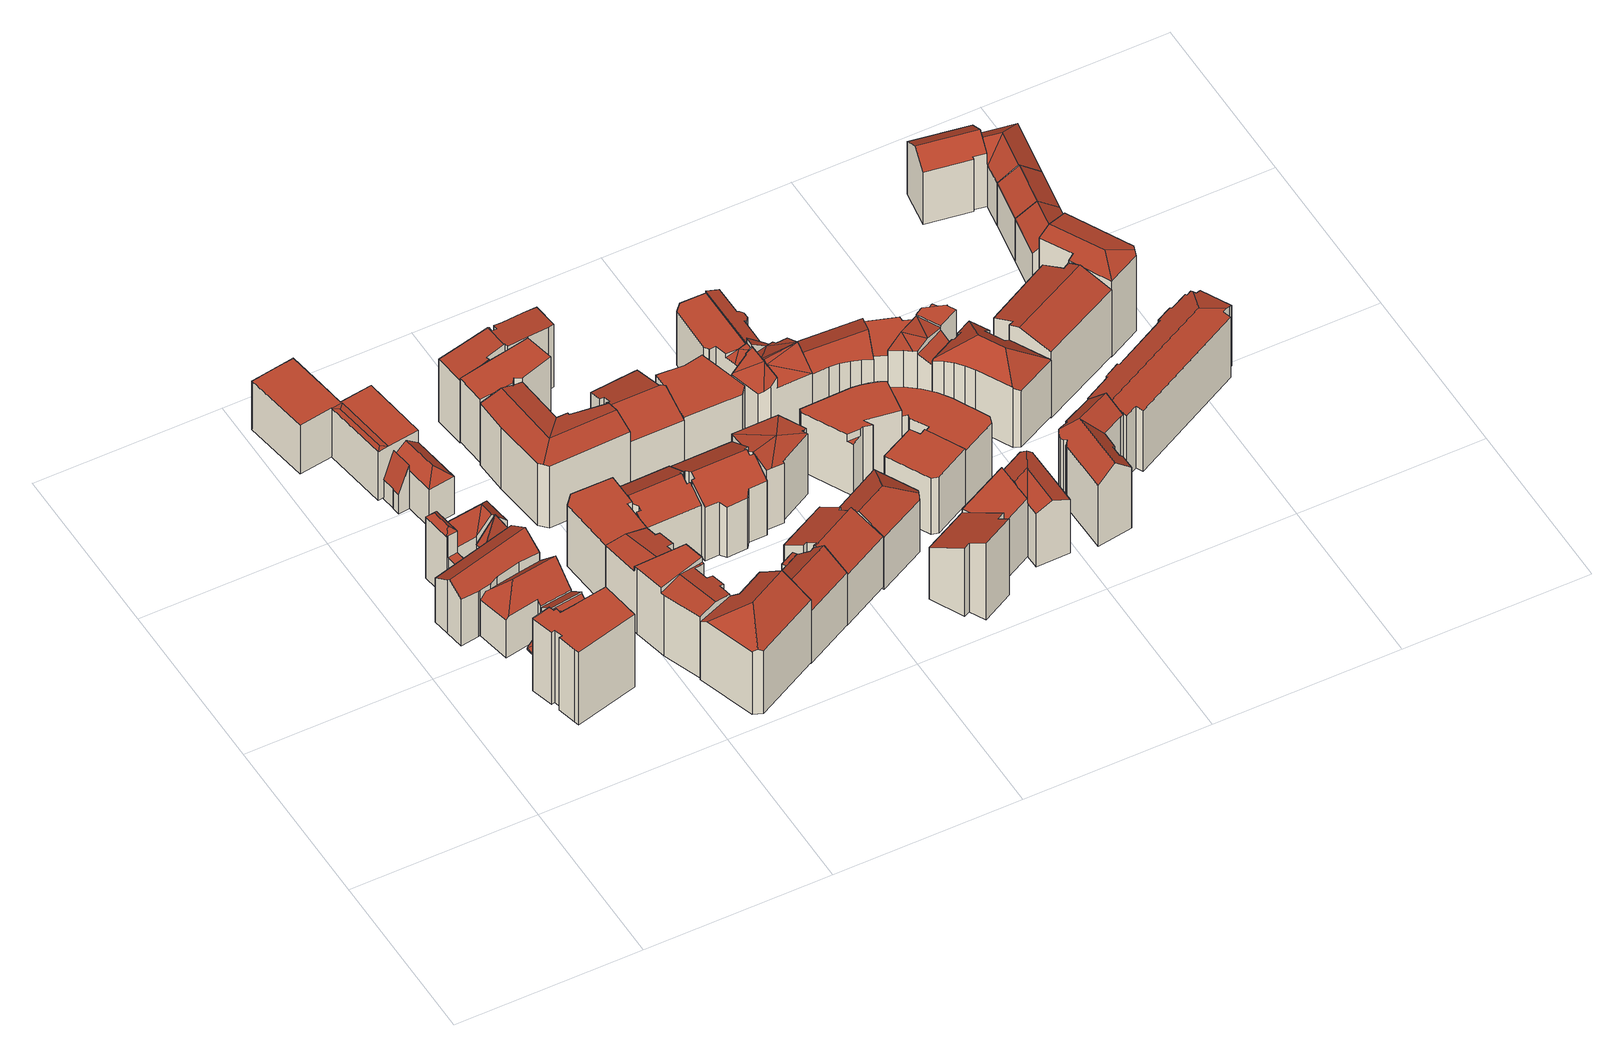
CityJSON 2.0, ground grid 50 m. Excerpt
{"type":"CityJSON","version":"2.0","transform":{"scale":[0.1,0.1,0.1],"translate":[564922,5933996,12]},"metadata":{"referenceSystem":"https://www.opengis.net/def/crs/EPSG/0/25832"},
"CityObjects":{
"building1":{"type":"Building","attributes":{"Gemeindeschluessel":"02000000","Geometrietyp2DReferenz":"3000","function":"31001_1010","roofType":"1000","measuredHeight":23.84,"storeysAboveGround":5},"geometry":[{"type":"MultiSurface","lod":"2","boundaries":[[[0,1,2,3]],[[4,5,6,7]],[[7,6,8,9]],[[9,8,10,11]],[[11,10,12,13]],[[13,12,14,15]],[[15,14,16,17]],[[18,19,20,21]],[[21,20,22,23]],[[23,22,24,25]],[[26,27,19,18]],[[16,14,12,10,8,6,5,28,2,1,24,22,20,19,27]],[[26,18,21,23,25,0,3,29,4,7,9,11,13,15,17]],[[26,17,16,27]],[[4,29,28,5]],[[29,3,2,28]],[[0,25,24,1]]],"semantics":{"surfaces":[{"type":"WallSurface"},{"type":"RoofSurface"},{"type":"GroundSurface"}],"values":[0,0,0,0,0,0,0,0,0,0,0,1,2,0,0,0,0]}}]},
"building2":{"type":"Building","attributes":{"Gemeindeschluessel":"02000000","Geometrietyp2DReferenz":"3000","function":"31001_1120","roofType":"3100","measuredHeight":18.19,"storeysAboveGround":4},"geometry":[{"type":"MultiSurface","lod":"2","boundaries":[[[30,31,32,33,34]],[[35,31,30,36]],[[37,38,39,40]],[[40,39,41,42]],[[42,41,43,44]],[[44,43,45,46]],[[46,45,47,48]],[[37,40,42,44,46,48,35,36,49,50]],[[49,36,30,34]],[[51,50,49,34,33]],[[38,37,50,51]],[[35,48,47,32,31]],[[38,51,33,32,47,45,43,41,39]]],"semantics":{"surfaces":[{"type":"RoofSurface"},{"type":"WallSurface"},{"type":"GroundSurface"}],"values":[0,1,1,1,1,1,1,2,1,1,1,1,0]}}]},
"building3":{"type":"Building","attributes":{"Gemeindeschluessel":"02000000","Geometrietyp2DReferenz":"3000","function":"31001_1120","roofType":"3200","measuredHeight":18.29,"storeysAboveGround":4},"geometry":[{"type":"MultiSurface","lod":"2","boundaries":[[[52,53,54,55,56,57,58]],[[42,59,60,40]],[[61,55,54,62]],[[62,54,53,63]],[[63,53,52,64]],[[37,65,66,50]],[[67,44,42,40,37,50,61,62,63,64]],[[68,59,42,44,69]],[[56,55,61,50,66]],[[65,37,40,60]],[[69,44,67,70]],[[67,64,52,58,70]],[[65,60,59,68,57,56,66]],[[69,70,58,57,68]]],"semantics":{"surfaces":[{"type":"RoofSurface"},{"type":"WallSurface"},{"type":"GroundSurface"}],"values":[0,1,1,1,1,1,2,1,1,1,1,1,0,0]}}]},
"building4":{"type":"Building","attributes":{"Gemeindeschluessel":"02000000","Geometrietyp2DReferenz":"3000","function":"31001_1120","roofType":"3100","measuredHeight":16.42,"storeysAboveGround":4},"geometry":[{"type":"MultiSurface","lod":"2","boundaries":[[[71,72,73,74,75,76]],[[73,77,78,74]],[[79,76,75,80]],[[3,72,71,81]],[[81,71,76,79]],[[82,78,77,29]],[[29,77,73,72,3]],[[80,75,74,78,82]],[[80,82,29,3,81,79]]],"semantics":{"surfaces":[{"type":"RoofSurface"},{"type":"WallSurface"},{"type":"GroundSurface"}],"values":[0,0,1,1,1,1,1,1,2]}}]},
"building5":{"type":"Building","attributes":{"Gemeindeschluessel":"02000000","Geometrietyp2DReferenz":"3000","function":"31001_1120","roofType":"2100","measuredHeight":14.56,"storeysAboveGround":4},"geometry":[{"type":"MultiSurface","lod":"2","boundaries":[[[83,84,85]],[[86,83,85]],[[87,88,89,90,91,92]],[[93,94,95,96]],[[97,93,96]],[[98,85,84,99]],[[100,86,85,98]],[[95,90,89,96]],[[83,87,92,84]],[[80,101,100,98,99,102,82]],[[100,101,88,87,83,86]],[[101,80,97,96,89,88]],[[80,82,94,93,97]],[[82,102,91,90,95,94]],[[102,99,84,92,91]]],"semantics":{"surfaces":[{"type":"RoofSurface"},{"type":"WallSurface"},{"type":"GroundSurface"}],"values":[0,0,0,0,0,1,1,1,1,2,1,1,1,1,1]}}]},
"building6":{"type":"Building","attributes":{"Gemeindeschluessel":"02000000","Geometrietyp2DReferenz":"3000","function":"31001_2010","roofType":"3100","measuredHeight":21.68,"storeysAboveGround":4},"geometry":[{"type":"MultiSurface","lod":"2","boundaries":[[[103,104,105]],[[106,107,103,105]],[[108,109,110,107,106]],[[111,112,113,114]],[[115,104,103,107,110]],[[116,117,118]],[[119,120,121,122,123]],[[124,125,121,120]],[[126,121,125]],[[116,127,128,117]],[[126,129,122,121]],[[130,106,105,131]],[[113,109,108,114]],[[132,108,106,130]],[[133,112,111,134]],[[128,135,131,105,104,115,136]],[[137,138,139,133,134,132,130,131,135,140]],[[141,110,139,138,118]],[[138,137,124,120,119,118]],[[140,135,128,127,123,122,129]],[[137,140,129,126,125,124]],[[119,123,127,116,118]],[[115,110,141,142,136]],[[132,134,111,114,108]],[[133,139,110,109,113,112]],[[142,141,118,117]],[[142,117,128,136]]],"semantics":{"surfaces":[{"type":"RoofSurface"},{"type":"WallSurface"},{"type":"GroundSurface"}],"values":[0,0,0,0,0,0,0,0,0,0,0,1,1,1,1,1,2,1,1,1,1,1,1,1,1,0,0]}}]},
"building7":{"type":"Building","attributes":{"Gemeindeschluessel":"02000000","Geometrietyp2DReferenz":"3000","function":"31001_1010","roofType":"1000","measuredHeight":16.07,"storeysAboveGround":4},"geometry":[{"type":"MultiSurface","lod":"2","boundaries":[[[143,144,145]],[[146,147,144,143]],[[147,146,148]],[[149,150,151,152]],[[153,154,155,156]],[[156,155,157,158]],[[159,160,150,149]],[[161,162,145,163,164]],[[165,166,147,148,162,161]],[[159,149,152,153,156,158,167,168,165,161,164]],[[163,145,144,147,166,169,170,157,155,154,151,150,160]],[[163,160,159,164]],[[169,166,165,168]],[[170,169,168,167]],[[157,170,167,158]],[[151,154,153,152]],[[162,148,146,143,145]]],"semantics":{"surfaces":[{"type":"RoofSurface"},{"type":"WallSurface"},{"type":"GroundSurface"}],"values":[0,0,0,1,1,1,1,1,1,2,0,1,1,1,1,1,0]}}]},
"building8":{"type":"Building","attributes":{"Gemeindeschluessel":"02000000","Geometrietyp2DReferenz":"3000","function":"31001_1010","roofType":"3100","measuredHeight":15.32,"storeysAboveGround":3},"geometry":[{"type":"MultiSurface","lod":"2","boundaries":[[[171,172,173,174,175,176]],[[177,178,179]],[[180,175,174,181]],[[182,173,172,183]],[[183,172,171,184]],[[184,171,176,185]],[[186,187,182,183,184,185,188,189]],[[188,185,176,175,180,190,191]],[[177,189,188,191]],[[186,189,177,179]],[[192,187,186,179]],[[182,187,192,181,174,173]],[[178,177,191,190]],[[178,190,180,181,192,179]]],"semantics":{"surfaces":[{"type":"RoofSurface"},{"type":"WallSurface"},{"type":"GroundSurface"}],"values":[0,0,1,1,1,1,2,1,1,1,1,1,0,0]}}]},
"building9":{"type":"Building","attributes":{"Gemeindeschluessel":"02000000","Geometrietyp2DReferenz":"3000","function":"31001_1010","roofType":"3100","measuredHeight":21.57,"storeysAboveGround":6},"geometry":[{"type":"MultiSurface","lod":"2","boundaries":[[[193,194,195,196]],[[197,198,199,200,201]],[[199,202,203,204,205,206,207,208,209,200]],[[210,211,212,213]],[[208,214,215,209]],[[216,198,197,217]],[[218,219,220,221]],[[222,223,224,225]],[[226,207,206,227]],[[227,206,205,228]],[[228,205,204,229]],[[229,204,203,230]],[[230,203,202,231]],[[232,233,234,235]],[[216,217,236,237,218,221,232,235,222,225,238,239,226,227,228,229,230,231]],[[240,211,210,194,193,241]],[[242,201,200,209,215,243]],[[239,238,212,211,240,243,215,214]],[[226,239,214,208,207]],[[238,225,224,213,212]],[[223,222,235,234]],[[233,232,221,220]],[[216,231,202,199,198]],[[236,217,197,201,242,244]],[[237,236,244,241,193,196]],[[218,237,196,195,219]],[[233,220,219,195,194,210,213,224,223,234]],[[242,243,240,241,244]]],"semantics":{"surfaces":[{"type":"RoofSurface"},{"type":"WallSurface"},{"type":"GroundSurface"}],"values":[0,0,0,0,0,1,1,1,1,1,1,1,1,1,2,1,1,1,1,1,1,1,1,1,1,1,0,0]}}]},
"building10":{"type":"Building","attributes":{"Gemeindeschluessel":"02000000","Geometrietyp2DReferenz":"3000","function":"31001_1120","roofType":"1000","measuredHeight":19.97,"storeysAboveGround":5},"geometry":[{"type":"MultiSurface","lod":"2","boundaries":[[[245,246,247,248]],[[248,247,249,250]],[[250,249,251,252]],[[252,251,253,254]],[[254,253,255,218]],[[256,255,253,251,249,247,246,257]],[[237,258,245,248,250,252,254,218]],[[258,237,256,257]],[[237,218,255,256]],[[245,258,257,246]]],"semantics":{"surfaces":[{"type":"WallSurface"},{"type":"RoofSurface"},{"type":"GroundSurface"}],"values":[0,0,0,0,0,1,2,0,0,0]}}]},
"building11":{"type":"Building","attributes":{"Gemeindeschluessel":"02000000","Geometrietyp2DReferenz":"3000","function":"31001_1010","roofType":"3200","measuredHeight":25.71,"storeysAboveGround":5},"geometry":[{"type":"MultiSurface","lod":"2","boundaries":[[[259,260,261,262]],[[263,264,265,266]],[[266,265,267,268]],[[269,270,271,272]],[[273,274,269,272,263,266,268,275]],[[276,275,268,267,277]],[[270,269,274,259,262]],[[278,273,275,276]],[[274,273,278,260,259]],[[264,263,272,271]],[[278,276,277,261,260]],[[264,271,270,262,261,277,267,265]]],"semantics":{"surfaces":[{"type":"RoofSurface"},{"type":"WallSurface"},{"type":"GroundSurface"}],"values":[0,1,1,1,2,1,1,1,1,1,0,0]}}]},
"building12":{"type":"Building","attributes":{"Gemeindeschluessel":"02000000","Geometrietyp2DReferenz":"3000","function":"31001_1120","roofType":"3100","measuredHeight":21.98,"storeysAboveGround":6},"geometry":[{"type":"MultiSurface","lod":"2","boundaries":[[[279,280,281]],[[280,282,281]],[[283,284,285]],[[286,287,288,289]],[[290,291,292,293]],[[294,281,282,295]],[[279,296,297,280]],[[298,299,300,301]],[[295,282,280,297,299,298]],[[302,303,304,305]],[[306,307,286,289,290,293,308,294,295,298,301,302,305]],[[309,310,311,312,313,288,287]],[[312,311,304,303,314]],[[315,292,291,313,312,296]],[[312,314,300,299,297,296]],[[302,301,300,314,303]],[[294,308,284,283,281]],[[315,296,279,281,283,285]],[[308,293,292,315,285,284]],[[306,305,304,311,310]],[[310,309,307,306]],[[309,287,286,307]],[[290,289,288,313,291]]],"semantics":{"surfaces":[{"type":"RoofSurface"},{"type":"WallSurface"},{"type":"GroundSurface"}],"values":[0,0,0,1,1,1,1,1,1,1,2,0,0,0,0,1,1,1,1,1,1,1,1]}}]},
"building13":{"type":"Building","attributes":{"Gemeindeschluessel":"02000000","Geometrietyp2DReferenz":"3000","function":"31001_1010","roofType":"3100","measuredHeight":20.98,"storeysAboveGround":5},"geometry":[{"type":"MultiSurface","lod":"2","boundaries":[[[316,317,318,319,320,321,322,323,324,325]],[[326,327,328,329]],[[329,328,330,331]],[[332,317,316,333]],[[334,325,324,335]],[[335,324,323,336]],[[336,323,322,337]],[[337,322,321,338]],[[338,321,320,339]],[[340,326,329,331,332,333,334,335,336,337,338,339]],[[341,340,339,320,319]],[[334,333,316,325]],[[332,331,330,318,317]],[[327,326,340,341]],[[327,341,319,318,330,328]]],"semantics":{"surfaces":[{"type":"RoofSurface"},{"type":"WallSurface"},{"type":"GroundSurface"}],"values":[0,1,1,1,1,1,1,1,1,2,1,1,1,1,0]}}]},
"building14":{"type":"Building","attributes":{"Gemeindeschluessel":"02000000","Geometrietyp2DReferenz":"3000","function":"31001_1010","roofType":"1000","measuredHeight":20.84,"storeysAboveGround":5},"geometry":[{"type":"MultiSurface","lod":"2","boundaries":[[[342,343,344,345,346,347,348,349,350,351]],[[352,353,354,355,356,357,358,359,360,361]],[[361,360,343,342]],[[360,359,344,343]],[[359,358,345,344]],[[358,357,346,345]],[[357,356,347,346]],[[356,355,348,347]],[[355,354,349,348]],[[354,353,350,349]],[[353,352,351,350]],[[352,361,342,351]]],"semantics":{"surfaces":[{"type":"GroundSurface"},{"type":"RoofSurface"},{"type":"WallSurface"}],"values":[0,1,2,2,2,2,2,2,2,2,2,2]}}]},
"building15":{"type":"Building","attributes":{"Gemeindeschluessel":"02000000","Geometrietyp2DReferenz":"3000","function":"31001_1010","roofType":"3100","measuredHeight":22.48,"storeysAboveGround":5},"geometry":[{"type":"MultiSurface","lod":"2","boundaries":[[[362,363,364,365]],[[366,367,368,369]],[[370,371,372,373]],[[374,375,376,377]],[[377,376,378,379]],[[379,378,380,381]],[[370,382,383,371]],[[384,365,364,385]],[[362,369,368,363]],[[386,367,366,383]],[[371,383,366,369,372]],[[387,388,389,390]],[[391,374,377,379,381,392,393,384,385,387,390,394]],[[387,385,364,363,368,367,386,388]],[[394,390,389,395,396]],[[393,392,373,372,369]],[[384,393,369,362,365]],[[397,391,394,396]],[[374,391,397,398,375]],[[392,381,380,382,370,373]],[[398,397,396,395]],[[398,395,389,388,386,383,382,380,378,376,375]]],"semantics":{"surfaces":[{"type":"RoofSurface"},{"type":"WallSurface"},{"type":"GroundSurface"}],"values":[0,0,0,1,1,1,1,1,1,1,1,1,2,1,1,1,1,1,1,1,0,0]}}]},
"building16":{"type":"Building","attributes":{"Gemeindeschluessel":"02000000","Geometrietyp2DReferenz":"3000","function":"31001_1120","roofType":"1000","measuredHeight":22.38,"storeysAboveGround":5},"geometry":[{"type":"MultiSurface","lod":"2","boundaries":[[[399,400,401,402,403,404,405,406,407,408,409,410,411,412]],[[413,414,415,416]],[[416,415,417,418]],[[419,407,406,420]],[[420,406,405,421]],[[421,405,404,422]],[[423,403,402,424]],[[424,402,401,425]],[[425,401,400,426]],[[426,400,399,427]],[[428,412,411,429]],[[429,411,410,430]],[[431,432,433,434]],[[428,429,430,413,416,418,431,434,419,420,421,422,423,424,425,426,427]],[[408,407,419,434,433]],[[428,427,399,412]],[[423,422,404,403]],[[432,431,418,417]],[[413,430,410,409,414]],[[432,417,415,414,409,408,433]]],"semantics":{"surfaces":[{"type":"RoofSurface"},{"type":"WallSurface"},{"type":"GroundSurface"}],"values":[0,1,1,1,1,1,1,1,1,1,1,1,1,2,1,1,1,1,1,0]}}]},
"building17":{"type":"Building","attributes":{"Gemeindeschluessel":"02000000","Geometrietyp2DReferenz":"3000","function":"31001_1120","roofType":"3100","measuredHeight":22.34,"storeysAboveGround":5},"geometry":[{"type":"MultiSurface","lod":"2","boundaries":[[[328,435,436,437,438,439,440,441,442]],[[443,444,445,446,447,448,449,450,438,437,451,452]],[[453,442,441,454]],[[454,441,440,455]],[[455,440,439,456]],[[457,436,435,458]],[[458,435,328,459]],[[459,328,442,453]],[[460,452,451,461]],[[462,450,449,463]],[[463,449,448,464]],[[464,448,447,465]],[[465,447,446,466]],[[466,446,445,467]],[[467,445,444,468]],[[468,444,443,469]],[[469,443,452,460]],[[461,451,437,436,457]],[[456,439,438,450,462]],[[456,462,463,464,465,466,467,468,469,460,461,457,458,459,453,454,455]]],"semantics":{"surfaces":[{"type":"RoofSurface"},{"type":"WallSurface"},{"type":"GroundSurface"}],"values":[0,0,1,1,1,1,1,1,1,1,1,1,1,1,1,1,1,1,1,2]}}]},
"building18":{"type":"Building","attributes":{"Gemeindeschluessel":"02000000","Geometrietyp2DReferenz":"3000","function":"31001_1120","roofType":"3100","measuredHeight":20.96,"storeysAboveGround":5},"geometry":[{"type":"MultiSurface","lod":"2","boundaries":[[[470,471,472,473,474]],[[475,476,477,478]],[[479,480,481,482]],[[482,481,483,484]],[[484,483,476,475]],[[485,472,471,486]],[[486,471,470,487]],[[488,489,490,491]],[[479,482,484,475,478,488,491,492,485,486,487]],[[480,479,487,470,474]],[[485,492,493,473,472]],[[493,492,491,490]],[[489,488,478,477]],[[489,477,476,483,481,480,474,473,493,490]]],"semantics":{"surfaces":[{"type":"RoofSurface"},{"type":"WallSurface"},{"type":"GroundSurface"}],"values":[0,1,1,1,1,1,1,1,2,1,1,1,1,0]}}]},
"building19":{"type":"Building","attributes":{"Gemeindeschluessel":"02000000","Geometrietyp2DReferenz":"3000","function":"31001_1120","roofType":"3100","measuredHeight":21.31,"storeysAboveGround":4},"geometry":[{"type":"MultiSurface","lod":"2","boundaries":[[[494,495,496,497,498,499,500,501,502,503,504,505,506]],[[500,499,507,508]],[[509,506,505,510]],[[510,505,504,511]],[[511,504,503,512]],[[512,503,502,513]],[[513,502,501,514]],[[515,498,497,516]],[[516,497,496,517]],[[517,496,495,518]],[[518,495,494,519]],[[519,494,506,509]],[[520,508,507,521]],[[514,501,500,508,520]],[[521,507,499,498,515]],[[521,515,516,517,518,519,509,510,511,512,513,514,520]]],"semantics":{"surfaces":[{"type":"RoofSurface"},{"type":"WallSurface"},{"type":"GroundSurface"}],"values":[0,0,1,1,1,1,1,1,1,1,1,1,1,1,1,2]}}]},
"building20":{"type":"Building","attributes":{"Gemeindeschluessel":"02000000","Geometrietyp2DReferenz":"3000","function":"31001_1010","roofType":"3200","measuredHeight":20.36,"storeysAboveGround":5},"geometry":[{"type":"MultiSurface","lod":"2","boundaries":[[[522,523,524]],[[525,526,527,522,524]],[[528,529,522,527]],[[530,531,532,533,522,529]],[[533,534,535,536,537,523,522]],[[538,524,523,539]],[[540,526,525,541]],[[541,525,524,538]],[[542,532,531,543]],[[543,531,530,544]],[[539,523,537,545]],[[545,537,536,546]],[[546,536,535,547]],[[547,535,534,548]],[[542,543,544,549,540,541,538,539,545,546,547,548]],[[542,548,534,533,532]],[[549,544,530,529,528]],[[540,549,528,527,526]]],"semantics":{"surfaces":[{"type":"RoofSurface"},{"type":"WallSurface"},{"type":"GroundSurface"}],"values":[0,0,0,0,0,1,1,1,1,1,1,1,1,1,2,1,1,1]}}]},
"building21":{"type":"Building","attributes":{"Gemeindeschluessel":"02000000","Geometrietyp2DReferenz":"3000","function":"31001_1120","roofType":"1000","measuredHeight":18.5,"storeysAboveGround":5},"geometry":[{"type":"MultiSurface","lod":"2","boundaries":[[[550,551,552,553,554,555,556,557]],[[558,559,560,561,562,563,564,565]],[[558,557,556,559]],[[559,556,555,560]],[[560,555,554,561]],[[561,554,553,562]],[[562,553,552,563]],[[563,552,551,564]],[[564,551,550,565]],[[565,550,557,558]]],"semantics":{"surfaces":[{"type":"RoofSurface"},{"type":"GroundSurface"},{"type":"WallSurface"}],"values":[0,1,2,2,2,2,2,2,2,2]}}]},
"building22":{"type":"Building","attributes":{"Gemeindeschluessel":"02000000","Geometrietyp2DReferenz":"3000","function":"31001_1010","roofType":"3200","measuredHeight":21.65,"storeysAboveGround":5},"geometry":[{"type":"MultiSurface","lod":"2","boundaries":[[[566,567,568,569,570,571]],[[572,573,570,569]],[[574,567,566,575]],[[575,566,571,576]],[[577,570,573,578]],[[579,580,574,575,576,577,578]],[[568,567,574,580,581]],[[582,579,578,573,572]],[[581,580,579,582]],[[577,576,571,570]],[[581,582,572,569,568]]],"semantics":{"surfaces":[{"type":"RoofSurface"},{"type":"WallSurface"},{"type":"GroundSurface"}],"values":[0,0,1,1,1,2,1,1,1,1,0]}}]},
"building23":{"type":"Building","attributes":{"Gemeindeschluessel":"02000000","Geometrietyp2DReferenz":"3000","function":"31001_1120","roofType":"2100","measuredHeight":25.11,"storeysAboveGround":4},"geometry":[{"type":"MultiSurface","lod":"2","boundaries":[[[583,584,585,586,587,588,589,590,591]],[[592,593,594,595,596,597,598,599,600]],[[592,591,590,593]],[[593,590,589,594]],[[594,589,588,595]],[[595,588,587,596]],[[596,587,586,597]],[[597,586,585,598]],[[598,585,584,599]],[[599,584,583,600]],[[600,583,591,592]]],"semantics":{"surfaces":[{"type":"RoofSurface"},{"type":"GroundSurface"},{"type":"WallSurface"}],"values":[0,1,2,2,2,2,2,2,2,2,2]}}]},
"building24":{"type":"Building","attributes":{"Gemeindeschluessel":"02000000","Geometrietyp2DReferenz":"3000","function":"31001_1010","roofType":"3100","measuredHeight":21.02,"storeysAboveGround":4},"geometry":[{"type":"MultiSurface","lod":"2","boundaries":[[[601,602,603,604,605]],[[606,607,608,609,610]],[[611,612,607,606]],[[613,611,606]],[[614,607,615,616,617,618]],[[619,611,613]],[[620,611,619]],[[621,620,619]],[[612,622,623,624,607]],[[625,601,605,626]],[[627,628,629,630]],[[630,629,631,632]],[[610,633,606]],[[619,634,621]],[[635,618,617,636]],[[636,617,616,637]],[[607,614,608]],[[607,624,615]],[[638,623,622,639]],[[640,625,626,627,630,632,641,635,636,637,638,639,642]],[[628,627,626,605,604]],[[602,601,625,640,643]],[[640,642,620,621,634,643]],[[642,639,622,612,611,620]],[[638,637,616,615,624,623]],[[603,619,613,606]],[[635,641,609,608,614,618]],[[641,632,631,633,610,609]],[[602,643,634,619,603]],[[628,604,603,606,633,631,629]]],"semantics":{"surfaces":[{"type":"RoofSurface"},{"type":"WallSurface"},{"type":"GroundSurface"}],"values":[0,0,0,0,0,0,0,0,0,1,1,1,1,1,1,1,1,1,1,2,1,1,1,1,1,1,1,1,0,0]}}]},
"building25":{"type":"Building","attributes":{"Gemeindeschluessel":"02000000","Geometrietyp2DReferenz":"3000","function":"31001_1010","roofType":"1000","measuredHeight":18.53,"storeysAboveGround":5},"geometry":[{"type":"MultiSurface","lod":"2","boundaries":[[[644,645,646]],[[647,648,649,650,645,644]],[[651,652,653,654,655,656,657,658,659,660]],[[661,662,663,664]],[[645,665,646]],[[666,667,668,669]],[[669,668,670,671]],[[672,649,648,673]],[[673,648,647,674]],[[645,675,676]],[[677,657,656,678]],[[678,656,655,679]],[[679,655,654,680]],[[680,654,653,681]],[[681,653,652,682]],[[682,652,651,683]],[[684,660,659,685,686]],[[685,659,658,687]],[[684,686,688,672,673,674,666,669,671,689,661,664,677,678,679,680,681,682,683]],[[662,661,689,690]],[[666,674,647,644,646,665,667]],[[650,649,672,688,691]],[[684,683,651,660]],[[690,689,671,670]],[[688,686,685,676,675,691]],[[677,664,663,687,658,657]],[[650,691,675,645]],[[690,670,668,667,665,645,676,685,687,663,662]]],"semantics":{"surfaces":[{"type":"RoofSurface"},{"type":"WallSurface"},{"type":"GroundSurface"}],"values":[0,0,0,1,1,1,1,1,1,1,1,1,1,1,1,1,1,1,2,1,1,1,1,1,1,1,0,0]}}]},
"building26":{"type":"Building","attributes":{"Gemeindeschluessel":"02000000","Geometrietyp2DReferenz":"3000","function":"31001_1130","roofType":"1000","measuredHeight":19.37,"storeysAboveGround":4},"geometry":[{"type":"MultiSurface","lod":"2","boundaries":[[[692,693,694]],[[695,696,697,698]],[[698,697,699,700]],[[700,699,701,702]],[[702,701,703,704]],[[704,703,705,706]],[[706,705,707,708]],[[693,709,710,694]],[[711,712,713,714,715,695,698,700,702,704,706,708]],[[716,717,718,707,705,703,701,699,697,696,710,709,719]],[[717,716,713,712]],[[716,719,714,713]],[[695,715,692,694,710,696]],[[715,714,719,709,693,692]],[[718,717,712,711]],[[707,718,711,708]]],"semantics":{"surfaces":[{"type":"RoofSurface"},{"type":"WallSurface"},{"type":"GroundSurface"}],"values":[0,1,1,1,1,1,1,1,2,0,1,1,1,1,1,1]}}]},
"building27":{"type":"Building","attributes":{"Gemeindeschluessel":"02000000","Geometrietyp2DReferenz":"3000","function":"31001_1010","roofType":"1000","measuredHeight":18.5,"storeysAboveGround":4},"geometry":[{"type":"MultiSurface","lod":"2","boundaries":[[[720,721,722,723,724,725,726]],[[727,728,729,730,731,732,733]],[[727,726,725,728]],[[728,725,724,729]],[[729,724,723,730]],[[730,723,722,731]],[[731,722,721,732]],[[732,721,720,733]],[[733,720,726,727]]],"semantics":{"surfaces":[{"type":"RoofSurface"},{"type":"GroundSurface"},{"type":"WallSurface"}],"values":[0,1,2,2,2,2,2,2,2]}}]},
"building28":{"type":"Building","attributes":{"Gemeindeschluessel":"02000000","Geometrietyp2DReferenz":"3000","function":"31001_1120","roofType":"3100","measuredHeight":19.67,"storeysAboveGround":4},"geometry":[{"type":"MultiSurface","lod":"2","boundaries":[[[734,735,736,737,738,739]],[[740,741,736,735]],[[739,742,734]],[[740,743,741]],[[744,745,746,747,748,749,750]],[[751,746,745,752,741,743]],[[753,750,749,754]],[[744,750,753,755,756]],[[752,745,744,756]],[[740,735,734]],[[749,748,738,737,754]],[[757,747,746,751]],[[748,747,757,742,739,738]],[[755,753,754,737,736]],[[755,736,741,752,756]],[[757,751,743,740,734,742]]],"semantics":{"surfaces":[{"type":"RoofSurface"},{"type":"WallSurface"},{"type":"GroundSurface"}],"values":[0,0,1,1,2,1,1,1,1,1,1,1,1,0,0,0]}}]},
"building29":{"type":"Building","attributes":{"Gemeindeschluessel":"02000000","Geometrietyp2DReferenz":"3000","function":"31001_1010","roofType":"3100","measuredHeight":19.52,"storeysAboveGround":5},"geometry":[{"type":"MultiSurface","lod":"2","boundaries":[[[758,759,760,761,762]],[[763,764,765,766,767,768,759,758]],[[769,762,761,770]],[[770,761,760,771]],[[772,768,767,773]],[[773,767,766,774]],[[774,766,765,775]],[[775,765,764,776]],[[776,764,763,777]],[[777,763,758,762,769]],[[771,760,759,768,772]],[[771,772,773,774,775,776,777,769,770]]],"semantics":{"surfaces":[{"type":"RoofSurface"},{"type":"WallSurface"},{"type":"GroundSurface"}],"values":[0,0,1,1,1,1,1,1,1,1,1,2]}}]},
"building30":{"type":"Building","attributes":{"Gemeindeschluessel":"02000000","Geometrietyp2DReferenz":"3000","function":"31001_1010","roofType":"1000","measuredHeight":18.06,"storeysAboveGround":4},"geometry":[{"type":"MultiSurface","lod":"2","boundaries":[[[778,779,780,781,782,783,784,785,786,787,788,789,790]],[[791,792,793,794,795,796,797,798,799,800,801,802,803]],[[791,790,789,792]],[[792,789,788,793]],[[793,788,787,794]],[[794,787,786,795]],[[795,786,785,796]],[[796,785,784,797]],[[797,784,783,798]],[[798,783,782,799]],[[799,782,781,800]],[[800,781,780,801]],[[801,780,779,802]],[[802,779,778,803]],[[803,778,790,791]]],"semantics":{"surfaces":[{"type":"RoofSurface"},{"type":"GroundSurface"},{"type":"WallSurface"}],"values":[0,1,2,2,2,2,2,2,2,2,2,2,2,2,2]}}]},
"building31":{"type":"Building","attributes":{"Gemeindeschluessel":"02000000","Geometrietyp2DReferenz":"3000","function":"31001_1010","roofType":"1000","measuredHeight":20.6,"storeysAboveGround":5},"geometry":[{"type":"MultiSurface","lod":"2","boundaries":[[[804,805,806,807,808,809,810]],[[811,812,813,814,815]],[[816,817,818,814,813]],[[818,819,814]],[[820,821,822,823]],[[824,825,819,818]],[[826,827,828,829,830,831,832]],[[833,834,835,836,837]],[[838,839,840]],[[841,809,808,842]],[[842,808,807,843]],[[843,807,806,844]],[[840,805,804,838]],[[845,812,811,846]],[[847,822,821,848]],[[837,830,829,833]],[[849,828,827,850]],[[825,826,832,819]],[[851,836,835,852]],[[852,835,834,853]],[[854,847,848,855,845,846,841,842,843,844,856,851,852,853,849,850]],[[856,844,806,805,840,839,831]],[[804,810,815,814,819,832,831,839,838]],[[849,853,834,833,829,828]],[[851,856,831,830,837,836]],[[854,850,827,826,825,824]],[[847,854,824,823,822]],[[855,848,821,820,817,816]],[[820,823,824,818,817]],[[845,855,816,813,812]],[[841,846,811,815,810,809]]],"semantics":{"surfaces":[{"type":"RoofSurface"},{"type":"WallSurface"},{"type":"GroundSurface"}],"values":[0,0,0,0,0,0,0,0,0,1,1,1,1,1,1,1,1,1,1,1,2,1,1,1,1,1,1,1,1,1,1]}}]},
"building32":{"type":"Building","attributes":{"Gemeindeschluessel":"02000000","Geometrietyp2DReferenz":"3000","function":"31001_1130","roofType":"3100","measuredHeight":24.51,"storeysAboveGround":5},"geometry":[{"type":"MultiSurface","lod":"2","boundaries":[[[857,858,859,860]],[[860,859,861,862]],[[862,861,863,864]],[[864,863,865,866]],[[866,865,867,868]],[[868,867,869,870]],[[871,872,873,874]],[[874,873,875,876]],[[876,875,877,878]],[[878,877,879,880]],[[880,879,881,882]],[[883,884,885,886]],[[886,885,887,888]],[[888,887,889,890]],[[890,889,891,892]],[[893,894,895,896]],[[897,883,886,888,890,892,898,857,860,862,864,866,868,870,871,874,876,878,880,882,899,893,896]],[[893,899,900,901,894]],[[884,883,897,902]],[[902,897,896,895]],[[900,899,882,881]],[[898,892,891,903,904]],[[858,857,898,904]],[[871,870,869,905,872]],[[903,891,889,887,885,884,902,906]],[[906,902,895,894,901]],[[906,901,900,881,879,877,875,873,872,905]],[[903,906,905,869,867,865,863,861,859,858,904]]],"semantics":{"surfaces":[{"type":"WallSurface"},{"type":"GroundSurface"},{"type":"RoofSurface"}],"values":[0,0,0,0,0,0,0,0,0,0,0,0,0,0,0,0,1,0,0,0,0,0,0,0,2,2,2,2]}}]},
"building33":{"type":"Building","attributes":{"Gemeindeschluessel":"02000000","Geometrietyp2DReferenz":"3000","function":"31001_1130","roofType":"3200","measuredHeight":24.29,"storeysAboveGround":5},"geometry":[{"type":"MultiSurface","lod":"2","boundaries":[[[907,908,909,910]],[[911,912,913,914]],[[911,914,915,916,917,918,919,920,921,922,923,924,925,926,907,910,927]],[[928,929,920,919,930]],[[931,927,910,909,932]],[[912,911,927,931]],[[930,919,918,933]],[[915,914,913,934,935]],[[912,931,932,936,934,913]],[[930,933,937,938,935,934,936,939,928]],[[939,940,941,942,943,929,928]],[[936,932,909,908,944,945,940,939]],[[915,935,938,916]],[[916,938,937,917]],[[917,937,933,918]],[[920,929,943,921]],[[921,943,942,922]],[[922,942,941,923]],[[923,941,940,924]],[[924,940,945,925]],[[925,945,944,926]],[[926,944,908,907]]],"semantics":{"surfaces":[{"type":"WallSurface"},{"type":"GroundSurface"},{"type":"RoofSurface"}],"values":[0,0,1,0,0,0,0,0,2,2,2,2,0,0,0,0,0,0,0,0,0,0]}}]},
"building34":{"type":"Building","attributes":{"Gemeindeschluessel":"02000000","Geometrietyp2DReferenz":"3000","function":"31001_1010","roofType":"3100","measuredHeight":24.91,"storeysAboveGround":5},"geometry":[{"type":"MultiSurface","lod":"2","boundaries":[[[946,947,948,949]],[[950,951,952,953]],[[954,955,956,957]],[[957,956,958,959]],[[960,947,946,961]],[[954,957,959,962,950,953,960,961]],[[954,961,946,949,955]],[[960,953,952,948,947]],[[951,950,962,963]],[[963,962,959,958]],[[963,958,956,955,949,948,952,951]]],"semantics":{"surfaces":[{"type":"RoofSurface"},{"type":"WallSurface"},{"type":"GroundSurface"}],"values":[0,1,1,1,1,2,1,1,1,1,0]}}]},
"building35":{"type":"Building","attributes":{"Gemeindeschluessel":"02000000","Geometrietyp2DReferenz":"3000","function":"31001_1120","roofType":"3200","measuredHeight":22.1,"storeysAboveGround":6},"geometry":[{"type":"MultiSurface","lod":"2","boundaries":[[[964,965,966,967,968,969,970,971,972,973,974,975,976,977,978,979]],[[980,981,982,983,984,985,986,966,965]],[[986,987,988,989,990,991,967,966]],[[992,979,978,993]],[[993,978,977,994]],[[994,977,976,995]],[[995,976,975,996]],[[996,975,974,997]],[[997,974,973,998]],[[998,973,972,999]],[[999,972,971,1000]],[[1000,971,970,1001]],[[1001,970,969,1002]],[[1002,969,968,1003]],[[1004,964,979,992]],[[1005,985,984,1006]],[[1006,984,983,1007]],[[1007,983,982,1008]],[[1008,982,981,1009]],[[1009,981,980,1010]],[[1011,991,990,1012]],[[1012,990,989,1013]],[[1013,989,988,1014]],[[1014,988,987,1015]],[[1005,1006,1007,1008,1009,1010,1004,992,993,994,995,996,997,998,999,1000,1001,1002,1003,1011,1012,1013,1014,1015]],[[1005,1015,987,986,985]],[[1004,1010,980,965,964]],[[1011,1003,968,967,991]]],"semantics":{"surfaces":[{"type":"RoofSurface"},{"type":"WallSurface"},{"type":"GroundSurface"}],"values":[0,0,0,1,1,1,1,1,1,1,1,1,1,1,1,1,1,1,1,1,1,1,1,1,2,1,1,1]}}]},
"building36":{"type":"Building","attributes":{"Gemeindeschluessel":"02000000","Geometrietyp2DReferenz":"3000","function":"31001_1120","roofType":"3200","measuredHeight":26.37,"storeysAboveGround":6},"geometry":[{"type":"MultiSurface","lod":"2","boundaries":[[[1016,1017,1018,1019,1020,1021]],[[1022,1018,1017,1023]],[[1023,1017,1016,1024]],[[1024,1016,1021,1025]],[[1026,1022,1023,1024,1025,1027,1028]],[[1029,1027,1025,1021,1020]],[[1018,1022,1026,1030]],[[1030,1026,1028,1031,1032]],[[1031,1028,1027,1029]],[[1030,1032,1019,1018]],[[1031,1029,1020,1019,1032]]],"semantics":{"surfaces":[{"type":"RoofSurface"},{"type":"WallSurface"},{"type":"GroundSurface"}],"values":[0,1,1,1,2,1,1,1,1,0,0]}}]},
"building37":{"type":"Building","attributes":{"Gemeindeschluessel":"02000000","Geometrietyp2DReferenz":"3000","function":"31001_1010","roofType":"3100","measuredHeight":18.07,"storeysAboveGround":4},"geometry":[{"type":"MultiSurface","lod":"2","boundaries":[[[1033,1034,1035,1036]],[[1037,1038,1034,1033]],[[1039,1036,1035,1040]],[[1041,1038,1037,1042]],[[1042,1037,1033,1036,1039]],[[1040,1035,1034,1038,1041]],[[1040,1041,1042,1039]]],"semantics":{"surfaces":[{"type":"RoofSurface"},{"type":"WallSurface"},{"type":"GroundSurface"}],"values":[0,0,1,1,1,1,2]}}]},
"building38":{"type":"Building","attributes":{"Gemeindeschluessel":"02000000","Geometrietyp2DReferenz":"3000","function":"31001_1010","roofType":"3100","measuredHeight":20.85,"storeysAboveGround":4},"geometry":[{"type":"MultiSurface","lod":"2","boundaries":[[[1043,1044,1045,1046]],[[1047,1048,1049,1050,1051]],[[1047,1052,1053,1048]],[[1054,1055,1056,1057]],[[1058,1059,1060,1054,1057,1061,1062,1063]],[[1046,1045,1062,1061,1064]],[[1051,1050,1060,1059,1065]],[[1066,1058,1063,1052]],[[1059,1058,1066,1067,1065]],[[1063,1062,1045,1044,1053,1052]],[[1064,1061,1057,1056]],[[1054,1060,1050,1049,1068,1055]],[[1068,1049,1048,1053,1044,1043]],[[1067,1066,1052,1047]],[[1067,1047,1051,1065]],[[1064,1056,1055,1068,1043,1046]]],"semantics":{"surfaces":[{"type":"RoofSurface"},{"type":"WallSurface"},{"type":"GroundSurface"}],"values":[0,0,0,1,2,1,1,1,1,1,1,1,1,0,0,0]}}]},
"building39":{"type":"Building","attributes":{"Gemeindeschluessel":"02000000","Geometrietyp2DReferenz":"3000","function":"31001_1010","roofType":"3100","measuredHeight":18.09,"storeysAboveGround":4},"geometry":[{"type":"MultiSurface","lod":"2","boundaries":[[[1069,1070,1065,1071]],[[1038,1066,1070,1069]],[[1040,1071,1065,1059]],[[1058,1066,1038,1041]],[[1041,1038,1069,1071,1040]],[[1059,1065,1070,1066,1058]],[[1059,1058,1041,1040]]],"semantics":{"surfaces":[{"type":"RoofSurface"},{"type":"WallSurface"},{"type":"GroundSurface"}],"values":[0,0,1,1,1,1,2]}}]}
},
"vertices":[
[224,298,57],[224,298,295],[272,305,295],[272,305,57],[371,208,57],[371,208,295],[198,164,295],[198,164,57],[195,176,295],[195,176,57],[182,228,295],[182,228,57],[191,230,295],[191,230,57],[185,253,295],[185,253,57],[176,251,295],[176,251,57],[160,312,57],[160,312,295],[210,325,295],[210,325,57],[215,312,295],[215,312,57],[222,313,295],[222,313,57],[160,310,57],[160,310,295],[356,319,295],[356,319,57],
[71,615,201],[78,571,231],[79,562,238],[314,625,238],[307,679,201],[78,571,56],[71,615,56],[261,562,56],[261,562,206],[195,544,206],[195,544,56],[172,534,203],[172,534,56],[140,527,204],[140,527,56],[136,526,204],[136,526,56],[86,519,209],[86,519,56],[307,679,56],[321,571,56],[321,571,201],
[250,451,188],[252,440,176],[338,452,175],[336,465,189],[330,511,239],[206,492,239],[165,436,187],[172,534,188],[195,544,182],[336,465,56],[338,452,56],[252,440,56],[250,451,56],[261,562,174],[321,571,174],[158,435,56],[154,530,190],[140,527,173],[158,435,179],
[238,315,192],[272,305,208],[298,309,221],[291,357,221],[265,352,208],[233,353,192],[356,319,192],[349,367,192],[233,353,57],[265,352,57],[238,315,57],[349,367,57],
[257,400,103],[252,440,103],[212,434,62],[218,394,62],[257,400,202],[258,400,202],[258,399,202],[343,411,202],[338,452,171],[252,440,171],[348,367,160],[349,367,160],[343,411,197],[258,399,197],[265,352,160],[212,434,57],[252,440,57],[218,394,57],[258,400,57],[338,452,57],
[138,738,272],[151,755,256],[121,751,256],[132,672,256],[145,689,272],[136,672,256],[162,675,256],[162,676,256],[140,644,186],[166,647,186],[162,675,186],[136,672,186],[152,755,256],[261,689,250],[256,729,250],[217,683,203],[217,683,178],[217,683,179],[263,677,260],[305,695,179],[305,695,178],[221,656,180],[222,656,182],[297,676,198],[305,695,203],[294,774,203],[307,679,179],[132,672,55],[121,751,55],[136,672,55],[166,647,55],[140,644,55],[294,774,55],[152,755,203],[221,656,55],[217,683,55],[162,676,55],[307,679,55],[162,676,203],[157,715,250],
[136,1183,219],[149,1199,218],[120,1195,218],[158,1036,219],[174,1024,218],[146,1020,218],[2,1362,58],[2,1362,218],[23,1365,218],[23,1365,58],[101,1377,58],[101,1377,218],[121,1380,218],[121,1380,58],[137,1274,218],[137,1274,58],[29,1182,58],[29,1182,218],[145,1020,58],[145,1020,218],[120,1196,218],[120,1196,58],[260,1036,58],[260,1036,218],[147,1203,58],[235,1216,58],[235,1216,218],[147,1203,218],
[165,983,120],[164,983,118],[167,961,118],[196,965,198],[188,1026,198],[160,1022,120],[278,899,179],[238,929,209],[207,889,179],[188,1026,179],[196,965,179],[167,961,56],[164,983,56],[165,983,56],[160,1022,56],[207,889,56],[197,965,56],[260,1036,56],[278,899,56],[224,1031,209],[260,1036,179],[197,965,179],
[460,371,250],[522,373,261],[495,476,261],[442,474,251],[482,269,249],[520,166,251],[570,182,262],[540,299,262],[480,280,249],[615,196,252],[607,231,252],[619,233,250],[610,270,249],[593,267,253],[584,308,253],[603,312,249],[602,318,249],[587,375,249],[599,376,249],[596,387,249],[585,385,249],[612,314,249],[611,321,249],[520,166,50],[482,269,50],[552,478,50],[552,478,251],[559,449,251],[559,449,50],[564,401,50],[564,401,252],[568,381,252],[568,381,50],[584,308,50],[593,267,50],[610,270,50],[619,233,50],[607,231,50],[615,196,50],[572,451,50],[572,451,248],[582,405,249],[582,405,50],[462,361,50],[442,474,50],[596,387,50],[612,314,50],[599,376,265],[460,371,265],[480,280,265],[611,321,265],[462,361,265],
[452,659,50],[452,659,250],[563,659,250],[563,659,50],[564,568,250],[564,568,50],[551,568,250],[551,568,50],[553,478,250],[553,478,50],[552,478,250],[442,474,250],[428,631,250],[428,631,50],
[570,10,250],[582,5,257],[624,105,302],[527,145,250],[631,178,45],[631,178,262],[705,217,262],[705,217,45],[717,194,278],[717,194,45],[520,166,45],[520,166,236],[615,196,247],[615,196,45],[595,0,45],[570,10,45],[771,90,45],[771,90,250],[734,161,302],[595,0,250],
[542,889,95],[572,890,92],[536,958,95],[566,960,92],[536,958,92],[530,1027,92],[529,1027,92],[411,1014,49],[411,1014,253],[465,1019,268],[465,1019,49],[503,1023,49],[503,1023,259],[508,1024,258],[508,1024,49],[536,958,49],[566,960,49],[542,889,252],[572,890,252],[572,882,49],[572,882,254],[667,865,259],[667,865,49],[668,765,49],[668,765,252],[452,758,252],[452,758,49],[432,779,49],[416,923,49],[530,1027,49],[416,923,252],[432,779,253],[441,769,255],[486,823,269],[469,1020,269],[667,828,269],[529,1027,252],
[715,565,242],[705,564,242],[705,587,256],[564,585,256],[564,568,245],[576,558,239],[576,548,233],[565,548,233],[565,511,211],[716,514,211],[713,661,46],[713,661,211],[714,595,251],[714,595,46],[705,595,251],[705,595,46],[705,564,46],[715,565,46],[716,514,46],[565,511,46],[565,548,46],[576,548,46],[576,558,46],[564,568,46],[563,659,46],[563,659,210],
[403,1096,57],[490,1113,57],[544,1123,57],[603,1134,57],[620,1055,57],[530,1027,57],[512,1037,57],[503,1023,57],[465,1019,57],[411,1014,57],[411,1014,265],[465,1019,265],[503,1023,265],[512,1037,265],[530,1027,265],[620,1055,265],[603,1134,265],[544,1123,265],[490,1113,265],[403,1096,265],
[786,258,80],[826,279,80],[811,308,74],[771,287,74],[791,247,213],[832,268,213],[826,279,211],[786,258,211],[758,230,74],[791,247,74],[786,258,74],[753,241,74],[717,194,42],[717,194,224],[755,214,223],[755,214,42],[749,225,213],[749,225,42],[759,230,213],[759,230,42],[758,230,212],[791,247,212],[771,287,42],[811,308,42],[832,268,212],[849,235,42],[849,235,244],[861,241,244],[861,241,42],[771,90,42],[753,241,42],[786,258,42],[903,158,42],[874,216,267],[903,158,213],[771,90,213],[741,148,267],
[665,1146,259],[680,1150,257],[673,1218,257],[633,1213,263],[573,1202,271],[550,1200,274],[551,1187,274],[537,1186,275],[537,1199,275],[533,1199,276],[540,1132,276],[542,1133,276],[544,1123,276],[603,1134,268],[488,1122,52],[488,1122,269],[490,1113,269],[490,1113,52],[403,1096,257],[403,1096,52],[537,1199,52],[537,1186,52],[551,1187,52],[550,1200,52],[573,1202,52],[633,1213,52],[673,1218,52],[680,1150,52],[665,1146,52],[603,1134,52],[544,1123,52],[542,1133,52],[394,1181,52],[394,1181,257],[457,1189,266],[457,1189,52],
[718,595,251],[722,584,258],[723,571,266],[869,573,266],[869,583,260],[880,587,257],[879,662,208],[713,661,208],[717,497,218],[755,498,218],[767,482,208],[822,484,209],[833,500,219],[882,501,220],[881,560,258],[869,560,258],[723,557,257],[715,557,257],[713,661,43],[879,662,43],[880,587,43],[869,583,43],[722,584,43],[718,595,43],[714,595,43],[715,557,43],[723,557,43],[869,560,43],[881,560,43],[882,501,43],[833,500,43],[822,484,43],[767,482,43],[755,498,43],[717,497,43],
[668,765,219],[811,766,219],[811,855,254],[802,861,256],[667,860,256],[665,904,47],[665,904,239],[665,947,222],[665,947,47],[667,877,47],[667,877,250],[676,877,250],[676,877,47],[676,904,239],[676,904,47],[811,855,47],[811,766,47],[668,765,47],[786,962,47],[786,962,217],[796,963,217],[796,963,47],[798,864,47],[798,864,255],
[824,313,206],[848,265,235],[859,270,235],[871,246,250],[861,241,250],[863,236,253],[995,304,253],[995,305,252],[985,300,252],[972,326,236],[982,331,236],[955,383,205],[823,315,205],[903,158,205],[1036,226,205],[823,315,40],[955,383,40],[982,331,40],[972,326,40],[985,300,40],[995,305,40],[861,241,40],[871,246,40],[859,270,40],[848,265,40],[824,313,40],[1036,226,40],[903,158,40],
[961,600,243],[1001,663,234],[879,662,234],[880,587,242],[889,581,242],[889,579,243],[891,518,236],[903,518,236],[938,519,234],[938,526,235],[1031,575,235],[1028,581,236],[1023,591,236],[1028,593,235],[1030,590,235],[1037,594,234],[879,662,39],[1001,663,39],[889,581,39],[880,587,39],[1031,575,39],[938,526,39],[938,519,39],[1037,594,39],[1030,590,39],[1028,593,39],[1023,591,39],[891,518,39],
[811,766,228],[965,767,228],[983,788,228],[945,923,228],[894,913,228],[820,918,228],[821,855,228],[811,855,228],[811,855,43],[821,855,43],[820,918,43],[894,913,43],[945,923,43],[983,788,43],[965,767,43],[811,766,43],
[1005,304,240],[998,300,240],[1005,286,251],[1093,332,251],[1123,427,205],[980,352,205],[1174,306,211],[1179,318,205],[998,300,34],[1005,304,34],[980,352,34],[1123,427,34],[1179,318,34],[1167,290,34],[1037,224,34],[1037,224,205],[1167,290,204],
[1157,57,259],[1173,65,259],[1195,23,286],[1280,67,286],[1266,94,269],[1286,104,269],[1282,112,264],[1234,208,204],[1112,146,204],[1112,146,35],[1234,208,35],[1282,112,35],[1286,104,35],[1266,94,35],[1280,67,35],[1195,23,35],[1173,65,35],[1157,57,35],
[1016,784,189],[1026,776,197],[1055,825,239],[995,869,191],[993,868,189],[1055,837,239],[1099,896,205],[1055,886,205],[1055,881,208],[1054,881,208],[1149,837,247],[1149,837,246],[1055,825,247],[1055,886,242],[1118,900,189],[1117,909,190],[1091,909,212],[1055,909,242],[1055,814,239],[1149,767,205],[1056,766,205],[1148,884,218],[1120,886,214],[1118,900,205],[1016,784,37],[993,868,37],[1009,872,37],[1009,872,202],[1037,878,225],[1037,878,37],[1037,881,225],[1037,881,37],[1054,881,239],[1056,766,239],[1055,909,37],[1091,909,37],[1117,909,37],[1120,886,37],[1148,884,37],[1039,766,37],[1055,881,37],[1149,767,37],[1039,766,215],
[1007,880,206],[1033,908,218],[999,908,206],[1009,872,206],[1037,878,219],[1037,881,219],[1054,881,227],[1091,986,211],[1098,986,208],[1106,997,205],[1106,1015,205],[1098,1021,208],[1091,1021,211],[1090,1103,211],[1055,1103,224],[1055,909,224],[1091,909,211],[967,1083,42],[967,1083,218],[986,1103,218],[986,1103,42],[999,908,218],[990,940,42],[990,940,218],[974,938,218],[974,938,42],[973,941,218],[973,941,42],[1037,881,42],[1037,878,42],[1009,872,42],[1055,908,227],[1055,908,218],[1090,1103,42],[1091,1021,42],[1098,1021,42],[1106,1015,42],[1106,997,42],[1098,986,42],[1091,986,42],[1091,909,42],[1055,909,218],[1055,909,42],[1055,1103,218],[1055,881,42],[965,950,42],[965,950,218],[1055,881,227],
[1121,523,203],[1150,538,203],[1114,538,203],[1056,651,33],[1056,651,226],[1058,663,226],[1058,663,33],[1195,666,226],[1195,666,33],[1217,664,226],[1217,664,33],[1237,659,226],[1237,659,33],[1258,653,226],[1258,653,33],[1277,644,226],[1277,644,33],[1150,538,226],[1114,538,226],[1261,545,33],[1168,560,33],[1181,536,33],[1157,541,33],[1121,523,33],[1181,536,226],[1168,560,226],[1261,545,226],[1157,541,226],
[1220,330,214],[1239,326,214],[1335,375,214],[1284,476,214],[1268,467,214],[1254,493,214],[1161,446,214],[1161,446,29],[1254,493,29],[1268,467,29],[1284,476,29],[1335,375,29],[1239,326,29],[1220,330,29],
[1380,240,216],[1380,222,222],[1426,245,222],[1460,308,206],[1447,316,201],[1379,281,201],[1380,204,216],[1381,163,201],[1379,281,216],[1381,163,216],[1383,124,26],[1382,163,26],[1282,112,26],[1234,208,26],[1447,316,26],[1471,302,26],[1473,126,26],[1282,112,216],[1382,163,201],[1473,126,201],[1471,302,201],[1427,125,222],[1383,124,201],[1234,208,216],
[1149,818,227],[1320,810,227],[1335,855,205],[1342,875,195],[1148,884,195],[1149,767,202],[1194,768,204],[1221,766,203],[1247,761,202],[1273,755,199],[1299,746,196],[1148,884,32],[1342,875,32],[1335,855,32],[1299,746,32],[1273,755,32],[1247,761,32],[1221,766,32],[1194,768,32],[1149,767,32],
[1277,542,206],[1275,530,206],[1300,484,206],[1284,476,206],[1335,375,206],[1432,425,206],[1439,446,206],[1392,540,206],[1370,573,206],[1343,602,206],[1312,626,206],[1277,644,206],[1261,545,206],[1261,545,25],[1277,644,25],[1312,626,25],[1343,602,25],[1370,573,25],[1392,540,25],[1439,446,25],[1432,425,25],[1335,375,25],[1284,476,25],[1300,484,25],[1275,530,25],[1277,542,25],
[1441,800,206],[1438,806,206],[1413,815,206],[1413,828,206],[1335,855,206],[1299,746,206],[1329,733,206],[1330,733,222],[1360,716,222],[1378,703,222],[1382,764,230],[1329,733,222],[1388,697,223],[1388,696,223],[1425,715,230],[1441,800,221],[1388,696,214],[1414,675,184],[1485,710,184],[1471,738,214],[1471,738,221],[1472,739,221],[1472,739,226],[1529,767,226],[1517,791,226],[1519,792,226],[1462,812,226],[1447,803,226],[1441,800,226],[1519,792,198],[1525,795,198],[1515,815,198],[1503,836,198],[1462,812,198],[1441,800,183],[1447,803,183],[1438,806,183],[1299,746,23],[1335,855,23],[1413,828,23],[1413,815,23],[1360,716,23],[1330,733,23],[1485,710,23],[1414,675,23],[1517,791,23],[1529,767,23],[1503,836,23],[1515,815,23],[1525,795,23],[1471,738,23],[1388,697,23],[1447,803,23],
[1544,275,13],[1544,275,211],[1547,275,215],[1547,275,13],[1552,283,219],[1552,283,13],[1547,290,214],[1547,290,13],[1544,299,212],[1544,299,13],[1545,308,212],[1545,308,13],[1548,316,215],[1548,316,13],[1553,323,13],[1553,323,218],[1560,328,216],[1560,328,13],[1569,330,218],[1569,330,13],[1578,330,221],[1578,330,13],[1583,339,216],[1583,339,13],[1581,342,213],[1581,342,13],[1641,217,13],[1641,217,212],[1632,209,221],[1632,209,13],[1632,180,221],[1632,180,13],[1642,180,212],[1642,180,13],[1642,139,212],[1642,139,13],[1707,296,13],[1707,296,213],[1699,292,213],[1699,292,13],[1641,264,13],[1546,123,13],[1663,381,13],[1663,381,211],[1686,338,258],[1641,264,212],[1594,131,258],[1546,123,212],[1551,321,219],[1592,295,258],
[1583,636,16],[1583,636,216],[1601,646,200],[1601,646,16],[1545,488,16],[1545,488,200],[1528,495,211],[1528,495,16],[1480,588,16],[1466,612,16],[1450,634,16],[1433,655,16],[1414,675,16],[1485,710,16],[1489,703,16],[1512,714,16],[1508,723,16],[1550,745,16],[1576,694,16],[1558,684,16],[1654,541,16],[1417,676,201],[1485,710,201],[1414,675,198],[1654,541,199],[1653,543,201],[1433,655,204],[1527,497,213],[1480,588,213],[1553,576,259],[1450,634,209],[1466,612,211],[1518,644,259],[1550,745,200],[1508,723,200],[1512,714,208],[1489,703,208],[1558,684,217],[1576,694,200],
[1654,541,227],[1873,649,227],[1833,727,259],[1614,619,259],[1801,746,10],[1801,746,248],[1819,756,248],[1819,756,10],[1601,646,10],[1601,646,249],[1615,653,248],[1615,653,10],[1590,700,229],[1590,700,10],[1873,649,10],[1654,541,10],[1774,798,10],[1774,798,226],
[1663,381,212],[1690,330,231],[2018,498,231],[2040,565,214],[2037,569,213],[2024,563,213],[2022,568,211],[1974,544,211],[1971,549,209],[1928,527,209],[1931,522,211],[1780,444,211],[1777,449,209],[1735,427,209],[1737,422,211],[1662,383,211],[1707,296,219],[1712,287,215],[1746,305,215],[1755,288,209],[2079,454,209],[2069,472,216],[2081,478,216],[2093,484,211],[2099,487,209],[2096,491,209],[2059,564,209],[2044,556,215],[1662,383,10],[1737,422,10],[1735,427,10],[1777,449,10],[1780,444,10],[1931,522,10],[1928,527,10],[1971,549,10],[1974,544,10],[2022,568,10],[2024,563,10],[2037,569,10],[1663,381,10],[2069,472,10],[2079,454,10],[1755,288,10],[1746,305,10],[1712,287,10],[1707,296,10],[2044,556,10],[2059,564,10],[2096,491,10],[2099,487,10],[2093,484,10],
[1837,766,260],[1819,756,255],[1873,649,255],[1900,732,271],[1830,868,271],[1793,849,260],[1873,649,7],[1819,756,7],[1837,766,7],[1793,849,7],[1963,694,7],[1886,896,7],[1973,725,7],[1886,896,254],[1963,694,255],[1973,725,255],[1968,710,258],
[1862,900,186],[1882,1018,186],[1828,1027,146],[1809,909,147],[1916,891,146],[1936,1010,146],[1809,909,6],[1828,1027,6],[1936,1010,6],[1916,891,6],
[1865,1260,214],[1874,1312,178],[1717,1338,178],[1709,1286,214],[1920,1251,186],[1865,1260,186],[1857,1213,150],[1858,1213,150],[1857,1209,146],[1983,1294,146],[1874,1312,146],[1823,1219,6],[1823,1219,181],[1823,1214,178],[1823,1214,6],[1956,1131,6],[1848,1148,6],[1858,1213,6],[1701,1234,6],[1717,1338,6],[1983,1294,6],[1701,1234,178],[1848,1148,146],[1956,1131,146],[1901,1140,186],[1857,1213,182],
[1882,1018,187],[1902,1139,187],[1828,1027,147]
]}
